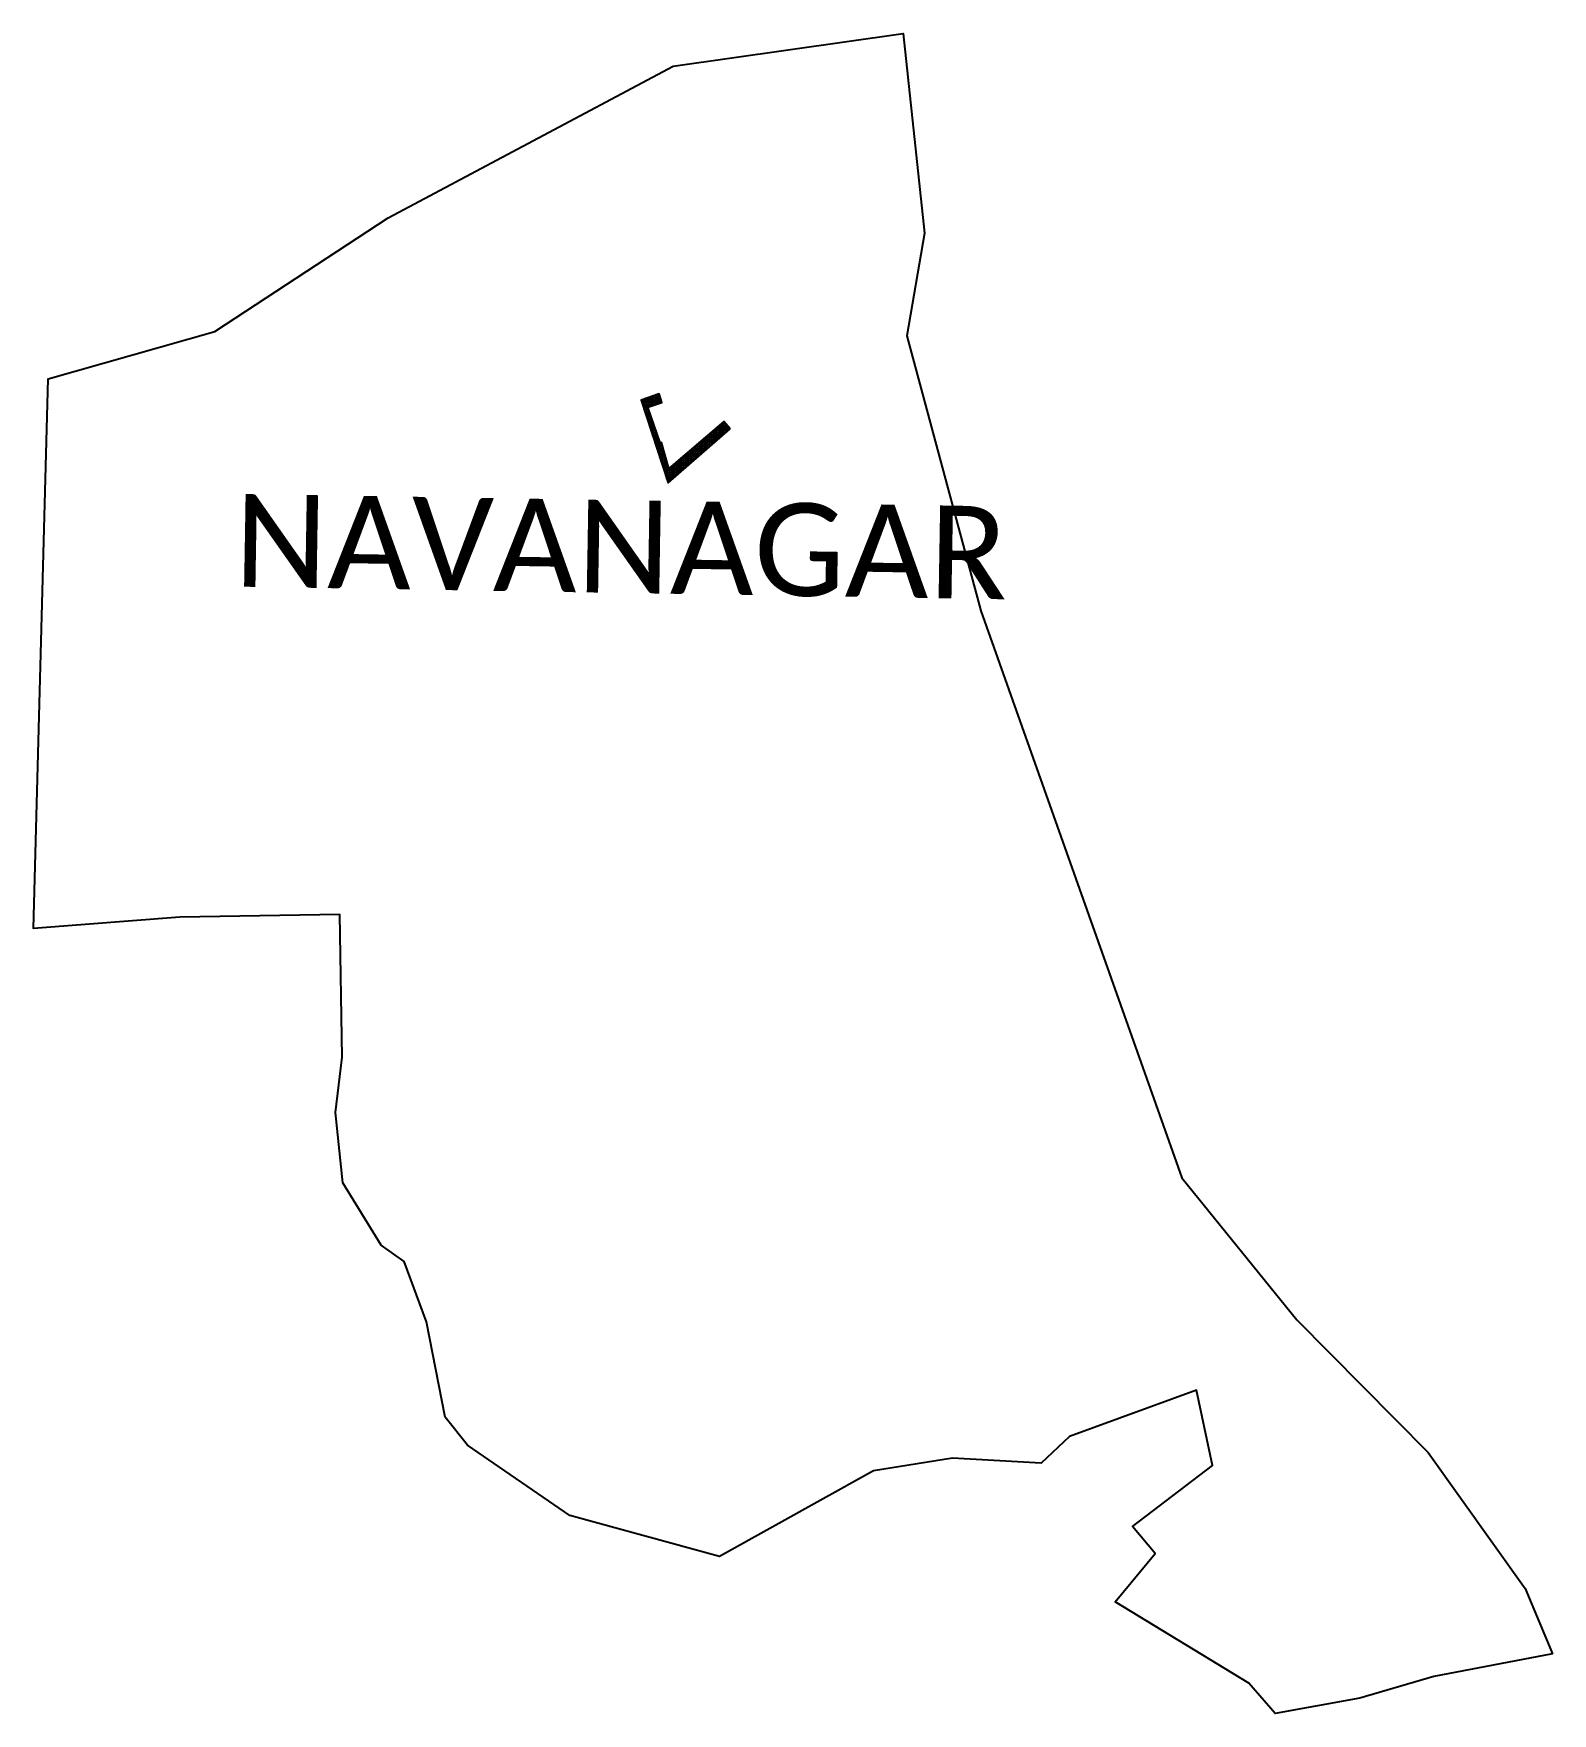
# Model space of a CAD drawing. Header units: metres. Extents: x 73 to 307553, y 17 to 1944979.
# Drawn here: x 305916 to 307553, y 1943168 to 1944979 of the extents above; entities outside this region: 1.
import ezdxf

# ---------------------------------------------------------------- set-up
doc = ezdxf.new("R2010")
doc.units = ezdxf.units.M
doc.header["$MEASUREMENT"] = 0
for name, color, linetype in [('JETTY', 51, 'Continuous'), ('JETTY HATCH', 210, 'Continuous'), ('village', 3, 'Continuous'), ('VILLAGE NAME', 250, 'Continuous')]:
    doc.layers.add(name, color=color, linetype=linetype)
doc.styles.get("Standard").update_dxf_attribs({"font": 'arial.ttf'})
picture_1 = doc.add_image_def('image1.ecw', size_in_pixel=(115815, 376923))

msp = doc.modelspace()

# ---------------------------------------------------------------- linework, layer by layer
at = {"layer": 'JETTY', "flags": 128}
msp.add_lwpolyline([(306667, 1944553), (306660.2, 1944560.6), (306600.9, 1944510.2), (306593, 1944538.3), (306591.4, 1944537.7), (306578.4, 1944576.1), (306593.5, 1944581.1), (306590.4, 1944590.6), (306571.1, 1944583.8), (306600.2, 1944494.8)], close=True, dxfattribs=at)
at = {"layer": 'JETTY HATCH', "linetype": 'Continuous'}
for p, q in [((306571.6, 1944582.3), (306572, 1944582.3)), ((306572.5, 1944584.2), (306572.5, 1944584.3)), ((306572.5, 1944584.2), (306573.9, 1944584.2)), ((306572.5, 1944582.3), (306572.5, 1944583.7)), ((306572.5, 1944582.3), (306573.9, 1944582.3)), ((306572.5, 1944580.4), (306572.5, 1944581.8)), ((306572.5, 1944580.4), (306573.9, 1944580.4)), ((306572.5, 1944579.7), (306572.5, 1944579.9)), ((306574.4, 1944584.2), (306574.4, 1944585)), ((306574.4, 1944584.2), (306575.7, 1944584.2)), ((306574.4, 1944582.3), (306574.4, 1944583.7)), ((306574.4, 1944582.3), (306575.7, 1944582.3)), ((306574.4, 1944580.4), (306574.4, 1944581.8)), ((306574.4, 1944580.4), (306575.7, 1944580.4)), ((306574.4, 1944578.5), (306574.4, 1944579.9)), ((306576.3, 1944584.2), (306576.3, 1944585.6)), ((306576.3, 1944584.2), (306577.6, 1944584.2)), ((306576.3, 1944582.3), (306576.3, 1944583.7)), ((306576.3, 1944582.3), (306577.6, 1944582.3)), ((306576.3, 1944580.4), (306576.3, 1944581.8)), ((306576.3, 1944580.4), (306577.6, 1944580.4)), ((306576.3, 1944578.5), (306576.3, 1944579.9)), ((306577.4, 1944586.1), (306577.6, 1944586.1)), ((306578.1, 1944586.1), (306578.1, 1944586.3)), ((306578.1, 1944586.1), (306579.5, 1944586.1)), ((306578.1, 1944584.2), (306578.1, 1944585.6)), ((306578.1, 1944584.2), (306579.5, 1944584.2)), ((306578.1, 1944582.3), (306578.1, 1944583.7)), ((306578.1, 1944582.3), (306579.5, 1944582.3)), ((306578.1, 1944580.4), (306578.1, 1944581.8)), ((306578.1, 1944580.4), (306579.5, 1944580.4)), ((306578.1, 1944578.5), (306578.1, 1944579.9)), ((306580, 1944586.1), (306580, 1944587)), ((306580, 1944586.1), (306581.4, 1944586.1)), ((306580, 1944584.2), (306580, 1944585.6)), ((306580, 1944584.2), (306581.4, 1944584.2)), ((306580, 1944582.3), (306580, 1944583.7)), ((306580, 1944582.3), (306581.4, 1944582.3)), ((306580, 1944580.4), (306580, 1944581.8)), ((306580, 1944580.4), (306581.4, 1944580.4)), ((306580, 1944578.5), (306580, 1944579.9)), ((306581.9, 1944586.1), (306581.9, 1944587.4)), ((306581.9, 1944586.1), (306583.3, 1944586.1)), ((306581.9, 1944584.2), (306581.9, 1944585.6)), ((306581.9, 1944584.2), (306583.3, 1944584.2)), ((306581.9, 1944582.3), (306581.9, 1944583.7)), ((306581.9, 1944582.3), (306583.3, 1944582.3)), ((306581.9, 1944580.4), (306581.9, 1944581.8)), ((306581.9, 1944580.4), (306583.3, 1944580.4)), ((306581.9, 1944578.5), (306581.9, 1944579.9)), ((306582.8, 1944588), (306583.3, 1944588)), ((306583.8, 1944588), (306583.8, 1944588.3)), ((306583.8, 1944588), (306585.2, 1944588)), ((306583.8, 1944586.1), (306583.8, 1944587.4)), ((306583.8, 1944586.1), (306585.2, 1944586.1)), ((306583.8, 1944584.2), (306583.8, 1944585.6)), ((306583.8, 1944584.2), (306585.2, 1944584.2)), ((306583.8, 1944582.3), (306583.8, 1944583.7)), ((306583.8, 1944582.3), (306585.2, 1944582.3)), ((306583.8, 1944580.4), (306583.8, 1944581.8)), ((306583.8, 1944580.4), (306585.2, 1944580.4)), ((306583.8, 1944578.5), (306583.8, 1944579.9)), ((306585.7, 1944588), (306585.7, 1944589)), ((306585.7, 1944588), (306587.1, 1944588)), ((306585.7, 1944586.1), (306585.7, 1944587.4)), ((306585.7, 1944586.1), (306587.1, 1944586.1)), ((306585.7, 1944584.2), (306585.7, 1944585.6)), ((306585.7, 1944584.2), (306587.1, 1944584.2)), ((306585.7, 1944582.3), (306585.7, 1944583.7)), ((306585.7, 1944582.3), (306587.1, 1944582.3)), ((306585.7, 1944580.4), (306585.7, 1944581.8)), ((306585.7, 1944580.4), (306587.1, 1944580.4)), ((306585.7, 1944578.5), (306585.7, 1944579.9)), ((306587.6, 1944588), (306587.6, 1944589.3)), ((306587.6, 1944588), (306588.9, 1944588)), ((306587.6, 1944586.1), (306587.6, 1944587.4)), ((306587.6, 1944586.1), (306588.9, 1944586.1)), ((306587.6, 1944584.2), (306587.6, 1944585.6)), ((306587.6, 1944584.2), (306588.9, 1944584.2)), ((306587.6, 1944582.3), (306587.6, 1944583.7)), ((306587.6, 1944582.3), (306588.9, 1944582.3)), ((306587.6, 1944580.4), (306587.6, 1944581.8)), ((306587.6, 1944580.4), (306588.9, 1944580.4)), ((306587.6, 1944579.1), (306587.6, 1944579.9)), ((306588.1, 1944589.8), (306588.9, 1944589.8)), ((306589.5, 1944589.8), (306589.5, 1944590.3)), ((306589.5, 1944589.8), (306590.6, 1944589.8)), ((306589.5, 1944588), (306589.5, 1944589.3)), ((306589.5, 1944588), (306590.8, 1944588)), ((306589.5, 1944586.1), (306589.5, 1944587.4)), ((306589.5, 1944586.1), (306590.8, 1944586.1)), ((306589.5, 1944584.2), (306589.5, 1944585.6)), ((306589.5, 1944584.2), (306590.8, 1944584.2)), ((306589.5, 1944582.3), (306589.5, 1944583.7)), ((306589.5, 1944582.3), (306590.8, 1944582.3)), ((306589.5, 1944580.4), (306589.5, 1944581.8)), ((306589.5, 1944580.4), (306590.8, 1944580.4)), ((306589.5, 1944579.7), (306589.5, 1944579.9)), ((306591.3, 1944586.1), (306591.3, 1944587.4)), ((306591.3, 1944586.1), (306591.9, 1944586.1)), ((306591.3, 1944584.2), (306591.3, 1944585.6)), ((306591.3, 1944584.2), (306592.5, 1944584.2)), ((306591.3, 1944582.3), (306591.3, 1944583.7)), ((306591.3, 1944582.3), (306592.7, 1944582.3)), ((306591.3, 1944580.4), (306591.3, 1944581.8)), ((306591.3, 1944580.4), (306591.6, 1944580.4)), ((306593.2, 1944581), (306593.2, 1944581.8)), ((306572.9, 1944578.5), (306573.9, 1944578.5)), ((306573.5, 1944576.6), (306573.9, 1944576.6)), ((306574.4, 1944578.5), (306575.7, 1944578.5)), ((306574.4, 1944576.6), (306574.4, 1944578)), ((306574.4, 1944576.6), (306575.7, 1944576.6)), ((306574.4, 1944574.8), (306574.4, 1944576.1)), ((306574.4, 1944574.8), (306575.7, 1944574.8)), ((306574.4, 1944573.9), (306574.4, 1944574.2)), ((306574.7, 1944572.9), (306575.7, 1944572.9)), ((306575.3, 1944571), (306575.7, 1944571)), ((306576.3, 1944578.5), (306577.6, 1944578.5)), ((306576.3, 1944576.6), (306576.3, 1944578)), ((306576.3, 1944576.6), (306577.6, 1944576.6)), ((306576.3, 1944574.8), (306576.3, 1944576.1)), ((306576.3, 1944574.8), (306577.6, 1944574.8)), ((306576.3, 1944572.9), (306576.3, 1944574.2)), ((306576.3, 1944572.9), (306577.6, 1944572.9)), ((306576.3, 1944571), (306576.3, 1944572.4)), ((306576.3, 1944571), (306577.6, 1944571)), ((306576.3, 1944569.1), (306576.3, 1944570.5)), ((306576.3, 1944569.1), (306577.6, 1944569.1)), ((306576.3, 1944568.1), (306576.3, 1944568.6)), ((306576.6, 1944567.2), (306577.6, 1944567.2)), ((306577.2, 1944565.3), (306577.6, 1944565.3)), ((306578.1, 1944578.5), (306579.5, 1944578.5)), ((306578.1, 1944576.6), (306578.1, 1944578)), ((306578.1, 1944576.6), (306579.5, 1944576.6)), ((306578.1, 1944574.8), (306578.1, 1944576.1)), ((306578.1, 1944574.8), (306578.9, 1944574.8)), ((306578.1, 1944572.9), (306578.1, 1944574.2)), ((306578.1, 1944572.9), (306579.5, 1944572.9)), ((306578.1, 1944571), (306578.1, 1944572.4)), ((306578.1, 1944571), (306579.5, 1944571)), ((306578.1, 1944569.1), (306578.1, 1944570.5)), ((306578.1, 1944569.1), (306579.5, 1944569.1)), ((306578.1, 1944567.2), (306578.1, 1944568.6)), ((306578.1, 1944567.2), (306579.5, 1944567.2)), ((306578.1, 1944565.3), (306578.1, 1944566.7)), ((306578.1, 1944565.3), (306579.5, 1944565.3)), ((306578.1, 1944563.4), (306578.1, 1944564.8)), ((306578.1, 1944563.4), (306579.5, 1944563.4)), ((306578.1, 1944562.3), (306578.1, 1944562.9)), ((306578.4, 1944561.6), (306579.5, 1944561.6)), ((306580, 1944578.5), (306581.4, 1944578.5)), ((306580, 1944576.6), (306580, 1944578)), ((306580, 1944576.6), (306580.1, 1944576.6)), ((306580, 1944571), (306580, 1944571.3)), ((306580, 1944571), (306580.1, 1944571)), ((306580, 1944569.1), (306580, 1944570.5)), ((306580, 1944569.1), (306580.8, 1944569.1)), ((306580, 1944567.2), (306580, 1944568.6)), ((306580, 1944567.2), (306581.4, 1944567.2)), ((306580, 1944565.3), (306580, 1944566.7)), ((306580, 1944565.3), (306581.4, 1944565.3)), ((306580, 1944563.4), (306580, 1944564.8)), ((306580, 1944563.4), (306581.4, 1944563.4)), ((306580, 1944561.6), (306580, 1944562.9)), ((306580, 1944561.6), (306581.4, 1944561.6)), ((306580, 1944559.7), (306580, 1944561)), ((306581.9, 1944578.5), (306583.3, 1944578.5)), ((306581.9, 1944577.2), (306581.9, 1944578)), ((306581.9, 1944565.3), (306581.9, 1944565.7)), ((306581.9, 1944565.3), (306582, 1944565.3)), ((306581.9, 1944563.4), (306581.9, 1944564.8)), ((306581.9, 1944563.4), (306582.7, 1944563.4)), ((306581.9, 1944561.6), (306581.9, 1944562.9)), ((306581.9, 1944561.6), (306583.3, 1944561.6)), ((306581.9, 1944559.7), (306581.9, 1944561)), ((306583.8, 1944578.5), (306585.2, 1944578.5)), ((306583.8, 1944577.9), (306583.8, 1944578)), ((306585.7, 1944578.5), (306585.8, 1944578.5)), ((306579, 1944559.7), (306579.5, 1944559.7)), ((306580, 1944559.7), (306581.4, 1944559.7)), ((306580, 1944557.8), (306580, 1944559.2)), ((306580, 1944557.8), (306581.4, 1944557.8)), ((306580, 1944556.5), (306580, 1944557.3)), ((306580.2, 1944555.9), (306581.4, 1944555.9)), ((306580.9, 1944554), (306581.4, 1944554)), ((306581.9, 1944559.7), (306583.3, 1944559.7)), ((306581.9, 1944557.8), (306581.9, 1944559.2)), ((306581.9, 1944557.8), (306583.3, 1944557.8)), ((306581.9, 1944555.9), (306581.9, 1944557.3)), ((306581.9, 1944555.9), (306583.3, 1944555.9)), ((306581.9, 1944554), (306581.9, 1944555.4)), ((306581.9, 1944554), (306583.3, 1944554)), ((306581.9, 1944552.1), (306581.9, 1944553.5)), ((306581.9, 1944552.1), (306583.3, 1944552.1)), ((306581.9, 1944550.8), (306581.9, 1944551.6)), ((306582.1, 1944550.2), (306583.3, 1944550.2)), ((306582.7, 1944548.4), (306583.3, 1944548.4)), ((306583.8, 1944559.7), (306583.8, 1944560.1)), ((306583.8, 1944559.7), (306584, 1944559.7)), ((306583.8, 1944557.8), (306583.8, 1944559.2)), ((306583.8, 1944557.8), (306584.6, 1944557.8)), ((306583.8, 1944555.9), (306583.8, 1944557.3)), ((306583.8, 1944555.9), (306585.2, 1944555.9)), ((306583.8, 1944554), (306583.8, 1944555.4)), ((306583.8, 1944554), (306585.2, 1944554)), ((306583.8, 1944552.1), (306583.8, 1944553.5)), ((306583.8, 1944552.1), (306585.2, 1944552.1)), ((306583.8, 1944550.2), (306583.8, 1944551.6)), ((306583.8, 1944550.2), (306585.2, 1944550.2)), ((306583.8, 1944548.4), (306583.8, 1944549.7)), ((306583.8, 1944548.4), (306585.2, 1944548.4)), ((306583.8, 1944546.5), (306583.8, 1944547.8)), ((306583.8, 1944546.5), (306585.2, 1944546.5)), ((306583.8, 1944545), (306583.8, 1944546)), ((306583.9, 1944544.6), (306585.2, 1944544.6)), ((306584.6, 1944542.7), (306585.2, 1944542.7)), ((306585.7, 1944554), (306585.7, 1944554.6)), ((306585.7, 1944554), (306585.9, 1944554)), ((306585.7, 1944552.1), (306585.7, 1944553.5)), ((306585.7, 1944552.1), (306586.5, 1944552.1)), ((306585.7, 1944550.2), (306585.7, 1944551.6)), ((306585.7, 1944550.2), (306587.1, 1944550.2)), ((306585.7, 1944548.4), (306585.7, 1944549.7)), ((306585.7, 1944548.4), (306587.1, 1944548.4)), ((306585.7, 1944546.5), (306585.7, 1944547.8)), ((306585.7, 1944546.5), (306587.1, 1944546.5)), ((306585.7, 1944544.6), (306585.7, 1944546)), ((306585.7, 1944544.6), (306587.1, 1944544.6)), ((306585.7, 1944542.7), (306585.7, 1944544.1)), ((306585.7, 1944542.7), (306587.1, 1944542.7)), ((306587.6, 1944548.4), (306587.6, 1944549)), ((306587.6, 1944548.4), (306587.8, 1944548.4)), ((306587.6, 1944546.5), (306587.6, 1944547.8)), ((306587.6, 1944546.5), (306588.4, 1944546.5)), ((306587.6, 1944544.6), (306587.6, 1944546)), ((306587.6, 1944544.6), (306588.9, 1944544.6)), ((306587.6, 1944542.7), (306587.6, 1944544.1)), ((306587.6, 1944542.7), (306588.9, 1944542.7)), ((306589.5, 1944542.7), (306589.5, 1944543.4)), ((306589.5, 1944542.7), (306589.7, 1944542.7)), ((306639.1, 1944542.7), (306639.9, 1944542.7)), ((306640.4, 1944542.7), (306640.4, 1944543.8)), ((306640.4, 1944542.7), (306641.8, 1944542.7)), ((306641.3, 1944544.6), (306641.8, 1944544.6)), ((306642.3, 1944544.6), (306642.3, 1944545.4)), ((306642.3, 1944544.6), (306643.6, 1944544.6)), ((306642.3, 1944542.7), (306642.3, 1944544.1)), ((306642.3, 1944542.7), (306643.6, 1944542.7)), ((306643.5, 1944546.5), (306643.6, 1944546.5)), ((306644.2, 1944546.5), (306644.2, 1944547)), ((306644.2, 1944546.5), (306645.5, 1944546.5)), ((306644.2, 1944544.6), (306644.2, 1944546)), ((306644.2, 1944544.6), (306645.5, 1944544.6)), ((306644.2, 1944542.7), (306644.2, 1944544.1)), ((306644.2, 1944542.7), (306645.5, 1944542.7)), ((306646, 1944548.4), (306646, 1944548.6)), ((306646, 1944548.4), (306647.4, 1944548.4)), ((306646, 1944546.5), (306646, 1944547.8)), ((306646, 1944546.5), (306647.4, 1944546.5)), ((306646, 1944544.6), (306646, 1944546)), ((306646, 1944544.6), (306647.4, 1944544.6)), ((306646, 1944542.7), (306646, 1944544.1)), ((306646, 1944542.7), (306647.4, 1944542.7)), ((306647.9, 1944548.4), (306647.9, 1944549.7)), ((306647.9, 1944548.4), (306649.3, 1944548.4)), ((306647.9, 1944546.5), (306647.9, 1944547.8)), ((306647.9, 1944546.5), (306649.3, 1944546.5)), ((306647.9, 1944544.6), (306647.9, 1944546)), ((306647.9, 1944544.6), (306649.3, 1944544.6)), ((306647.9, 1944542.7), (306647.9, 1944544.1)), ((306647.9, 1944542.7), (306649.3, 1944542.7)), ((306648, 1944550.2), (306649.3, 1944550.2)), ((306649.8, 1944550.2), (306649.8, 1944551.6)), ((306649.8, 1944550.2), (306651.2, 1944550.2)), ((306649.8, 1944548.4), (306649.8, 1944549.7)), ((306649.8, 1944548.4), (306651.2, 1944548.4)), ((306649.8, 1944546.5), (306649.8, 1944547.8)), ((306649.8, 1944546.5), (306651.2, 1944546.5)), ((306649.8, 1944544.6), (306649.8, 1944546)), ((306649.8, 1944544.6), (306651.2, 1944544.6)), ((306649.8, 1944542.7), (306649.8, 1944544.1)), ((306649.8, 1944542.7), (306651.2, 1944542.7)), ((306650.2, 1944552.1), (306651.2, 1944552.1)), ((306651.7, 1944552.1), (306651.7, 1944553.4)), ((306651.7, 1944552.1), (306653.1, 1944552.1)), ((306651.7, 1944550.2), (306651.7, 1944551.6)), ((306651.7, 1944550.2), (306653.1, 1944550.2)), ((306651.7, 1944548.4), (306651.7, 1944549.7)), ((306651.7, 1944548.4), (306653.1, 1944548.4)), ((306651.7, 1944546.5), (306651.7, 1944547.8)), ((306651.7, 1944546.5), (306653.1, 1944546.5)), ((306651.7, 1944544.6), (306651.7, 1944546)), ((306651.7, 1944544.6), (306653.1, 1944544.6)), ((306651.7, 1944542.7), (306651.7, 1944544.1)), ((306651.7, 1944542.7), (306653.1, 1944542.7)), ((306652.4, 1944554), (306653.1, 1944554)), ((306653.6, 1944554), (306653.6, 1944555)), ((306653.6, 1944554), (306655, 1944554)), ((306653.6, 1944552.1), (306653.6, 1944553.5)), ((306653.6, 1944552.1), (306655, 1944552.1)), ((306653.6, 1944550.2), (306653.6, 1944551.6)), ((306653.6, 1944550.2), (306655, 1944550.2)), ((306653.6, 1944548.4), (306653.6, 1944549.7)), ((306653.6, 1944548.4), (306655, 1944548.4)), ((306653.6, 1944546.5), (306653.6, 1944547.8)), ((306653.6, 1944546.5), (306655, 1944546.5)), ((306653.6, 1944544.6), (306653.6, 1944546)), ((306653.6, 1944544.6), (306655, 1944544.6)), ((306653.6, 1944542.7), (306653.6, 1944544.1)), ((306653.6, 1944542.7), (306655, 1944542.7)), ((306654.6, 1944555.9), (306655, 1944555.9)), ((306655.5, 1944555.9), (306655.5, 1944556.6)), ((306655.5, 1944555.9), (306656.8, 1944555.9)), ((306655.5, 1944554), (306655.5, 1944555.4)), ((306655.5, 1944554), (306656.8, 1944554)), ((306655.5, 1944552.1), (306655.5, 1944553.5)), ((306655.5, 1944552.1), (306656.8, 1944552.1)), ((306655.5, 1944550.2), (306655.5, 1944551.6)), ((306655.5, 1944550.2), (306656.8, 1944550.2)), ((306655.5, 1944548.4), (306655.5, 1944549.7)), ((306655.5, 1944548.4), (306656.8, 1944548.4)), ((306655.5, 1944546.5), (306655.5, 1944547.8)), ((306655.5, 1944546.5), (306656.8, 1944546.5)), ((306655.5, 1944544.6), (306655.5, 1944546)), ((306655.5, 1944544.6), (306656.8, 1944544.6)), ((306655.5, 1944543), (306655.5, 1944544.1)), ((306656.8, 1944557.8), (306656.8, 1944557.8)), ((306657.4, 1944557.8), (306657.4, 1944558.2)), ((306657.4, 1944557.8), (306658.7, 1944557.8)), ((306657.4, 1944555.9), (306657.4, 1944557.3)), ((306657.4, 1944555.9), (306658.7, 1944555.9)), ((306657.4, 1944554), (306657.4, 1944555.4)), ((306657.4, 1944554), (306658.7, 1944554)), ((306657.4, 1944552.1), (306657.4, 1944553.5)), ((306657.4, 1944552.1), (306658.7, 1944552.1)), ((306657.4, 1944550.2), (306657.4, 1944551.6)), ((306657.4, 1944550.2), (306658.7, 1944550.2)), ((306657.4, 1944548.4), (306657.4, 1944549.7)), ((306657.4, 1944548.4), (306658.7, 1944548.4)), ((306657.4, 1944546.5), (306657.4, 1944547.8)), ((306657.4, 1944546.5), (306658.7, 1944546.5)), ((306657.4, 1944544.6), (306657.4, 1944546)), ((306659.2, 1944559.7), (306659.2, 1944559.8)), ((306659.2, 1944559.7), (306660.6, 1944559.7)), ((306659.2, 1944557.8), (306659.2, 1944559.2)), ((306659.2, 1944557.8), (306660.6, 1944557.8)), ((306659.2, 1944555.9), (306659.2, 1944557.3)), ((306659.2, 1944555.9), (306660.6, 1944555.9)), ((306659.2, 1944554), (306659.2, 1944555.4)), ((306659.2, 1944554), (306660.6, 1944554)), ((306659.2, 1944552.1), (306659.2, 1944553.5)), ((306659.2, 1944552.1), (306660.6, 1944552.1)), ((306659.2, 1944550.2), (306659.2, 1944551.6)), ((306659.2, 1944550.2), (306660.6, 1944550.2)), ((306659.2, 1944548.4), (306659.2, 1944549.7)), ((306659.2, 1944548.4), (306660.6, 1944548.4)), ((306659.2, 1944546.5), (306659.2, 1944547.8)), ((306659.2, 1944546.5), (306659.5, 1944546.5)), ((306661.1, 1944557.8), (306661.1, 1944559.2)), ((306661.1, 1944557.8), (306662.5, 1944557.8)), ((306661.1, 1944555.9), (306661.1, 1944557.3)), ((306661.1, 1944555.9), (306662.5, 1944555.9)), ((306661.1, 1944554), (306661.1, 1944555.4)), ((306661.1, 1944554), (306662.5, 1944554)), ((306661.1, 1944552.1), (306661.1, 1944553.5)), ((306661.1, 1944552.1), (306662.5, 1944552.1)), ((306661.1, 1944550.2), (306661.1, 1944551.6)), ((306661.1, 1944550.2), (306662.5, 1944550.2)), ((306661.1, 1944548.4), (306661.1, 1944549.7)), ((306661.1, 1944548.4), (306661.7, 1944548.4)), ((306663, 1944555.9), (306663, 1944557.3)), ((306663, 1944555.9), (306664.4, 1944555.9)), ((306663, 1944554), (306663, 1944555.4)), ((306663, 1944554), (306664.4, 1944554)), ((306663, 1944552.1), (306663, 1944553.5)), ((306663, 1944552.1), (306664.4, 1944552.1)), ((306663, 1944550.2), (306663, 1944551.6)), ((306663, 1944550.2), (306663.8, 1944550.2)), ((306663, 1944549.5), (306663, 1944549.7)), ((306664.9, 1944554), (306664.9, 1944555.3)), ((306664.9, 1944554), (306666, 1944554)), ((306664.9, 1944552.1), (306664.9, 1944553.5)), ((306664.9, 1944552.1), (306666, 1944552.1)), ((306664.9, 1944551.2), (306664.9, 1944551.6)), ((306666.8, 1944552.8), (306666.8, 1944553.2)), ((306585.2, 1944540.8), (306585.2, 1944540.8)), ((306585.7, 1944540.8), (306585.7, 1944542.2)), ((306585.7, 1944540.8), (306587.1, 1944540.8)), ((306585.7, 1944539.2), (306585.7, 1944540.3)), ((306585.8, 1944538.9), (306587.1, 1944538.9)), ((306586.4, 1944537), (306587.1, 1944537)), ((306587, 1944535.2), (306587.1, 1944535.2)), ((306587.6, 1944540.8), (306587.6, 1944542.2)), ((306587.6, 1944540.8), (306588.9, 1944540.8)), ((306587.6, 1944538.9), (306587.6, 1944540.3)), ((306587.6, 1944538.9), (306588.9, 1944538.9)), ((306587.6, 1944537), (306587.6, 1944538.4)), ((306587.6, 1944537), (306588.9, 1944537)), ((306587.6, 1944535.2), (306587.6, 1944536.5)), ((306587.6, 1944535.2), (306588.9, 1944535.2)), ((306587.6, 1944533.4), (306587.6, 1944534.6)), ((306587.6, 1944533.3), (306588.9, 1944533.3)), ((306588.2, 1944531.4), (306588.9, 1944531.4)), ((306588.9, 1944529.5), (306588.9, 1944529.5)), ((306589.5, 1944540.8), (306589.5, 1944542.2)), ((306589.5, 1944540.8), (306590.3, 1944540.8)), ((306589.5, 1944538.9), (306589.5, 1944540.3)), ((306589.5, 1944538.9), (306590.8, 1944538.9)), ((306589.5, 1944537), (306589.5, 1944538.4)), ((306589.5, 1944537), (306590.8, 1944537)), ((306589.5, 1944535.2), (306589.5, 1944536.5)), ((306589.5, 1944535.2), (306590.8, 1944535.2)), ((306589.5, 1944533.3), (306589.5, 1944534.6)), ((306589.5, 1944533.3), (306590.8, 1944533.3)), ((306589.5, 1944531.4), (306589.5, 1944532.8)), ((306589.5, 1944531.4), (306590.8, 1944531.4)), ((306589.5, 1944529.5), (306589.5, 1944530.9)), ((306589.5, 1944529.5), (306590.8, 1944529.5)), ((306589.5, 1944527.6), (306589.5, 1944529)), ((306589.5, 1944527.6), (306590.8, 1944527.6)), ((306590.1, 1944525.7), (306590.8, 1944525.7)), ((306591.3, 1944537), (306591.3, 1944537.8)), ((306591.3, 1944537), (306592.7, 1944537)), ((306591.3, 1944535.2), (306591.3, 1944536.5)), ((306591.3, 1944535.2), (306592.7, 1944535.2)), ((306591.3, 1944533.3), (306591.3, 1944534.6)), ((306591.3, 1944533.3), (306592.7, 1944533.3)), ((306591.3, 1944531.4), (306591.3, 1944532.8)), ((306591.3, 1944531.4), (306592.7, 1944531.4)), ((306591.3, 1944529.5), (306591.3, 1944530.9)), ((306591.3, 1944529.5), (306592.7, 1944529.5)), ((306591.3, 1944527.6), (306591.3, 1944529)), ((306591.3, 1944527.6), (306592.7, 1944527.6)), ((306591.3, 1944525.7), (306591.3, 1944527.1)), ((306591.3, 1944525.7), (306592.7, 1944525.7)), ((306591.3, 1944523.8), (306591.3, 1944525.2)), ((306593.2, 1944537), (306593.2, 1944537.5)), ((306593.2, 1944537), (306593.4, 1944537)), ((306593.2, 1944535.2), (306593.2, 1944536.5)), ((306593.2, 1944535.2), (306593.9, 1944535.2)), ((306593.2, 1944533.3), (306593.2, 1944534.6)), ((306593.2, 1944533.3), (306594.4, 1944533.3)), ((306593.2, 1944531.4), (306593.2, 1944532.8)), ((306593.2, 1944531.4), (306594.6, 1944531.4)), ((306593.2, 1944529.5), (306593.2, 1944530.9)), ((306593.2, 1944529.5), (306594.6, 1944529.5)), ((306593.2, 1944527.6), (306593.2, 1944529)), ((306593.2, 1944527.6), (306594.6, 1944527.6)), ((306593.2, 1944525.7), (306593.2, 1944527.1)), ((306593.2, 1944525.7), (306594.6, 1944525.7)), ((306593.2, 1944523.8), (306593.2, 1944525.2)), ((306595.1, 1944529.5), (306595.1, 1944530.7)), ((306595.1, 1944529.5), (306595.5, 1944529.5)), ((306595.1, 1944527.6), (306595.1, 1944529)), ((306595.1, 1944527.6), (306596, 1944527.6)), ((306595.1, 1944525.7), (306595.1, 1944527.1)), ((306595.1, 1944525.7), (306596.5, 1944525.7)), ((306595.1, 1944523.8), (306595.1, 1944525.2)), ((306617.8, 1944523.8), (306617.8, 1944524.6)), ((306619.1, 1944525.7), (306619.1, 1944525.7)), ((306619.6, 1944525.7), (306619.6, 1944526.2)), ((306619.6, 1944525.7), (306621, 1944525.7)), ((306619.6, 1944523.8), (306619.6, 1944525.2)), ((306621.5, 1944527.6), (306621.5, 1944527.8)), ((306621.5, 1944527.6), (306622.9, 1944527.6)), ((306621.5, 1944525.7), (306621.5, 1944527.1)), ((306621.5, 1944525.7), (306622.9, 1944525.7)), ((306621.5, 1944523.8), (306621.5, 1944525.2)), ((306623.4, 1944527.6), (306623.4, 1944529)), ((306623.4, 1944527.6), (306624.8, 1944527.6)), ((306623.4, 1944525.7), (306623.4, 1944527.1)), ((306623.4, 1944525.7), (306624.8, 1944525.7)), ((306623.4, 1944523.8), (306623.4, 1944525.2)), ((306623.5, 1944529.5), (306624.8, 1944529.5)), ((306625.3, 1944529.5), (306625.3, 1944530.9)), ((306625.3, 1944529.5), (306626.7, 1944529.5)), ((306625.3, 1944527.6), (306625.3, 1944529)), ((306625.3, 1944527.6), (306626.7, 1944527.6)), ((306625.3, 1944525.7), (306625.3, 1944527.1)), ((306625.3, 1944525.7), (306626.7, 1944525.7)), ((306625.3, 1944523.8), (306625.3, 1944525.2)), ((306625.8, 1944531.4), (306626.7, 1944531.4)), ((306627.2, 1944531.4), (306627.2, 1944532.6)), ((306627.2, 1944531.4), (306628.6, 1944531.4)), ((306627.2, 1944529.5), (306627.2, 1944530.9)), ((306627.2, 1944529.5), (306628.6, 1944529.5)), ((306627.2, 1944527.6), (306627.2, 1944529)), ((306627.2, 1944527.6), (306628.6, 1944527.6)), ((306627.2, 1944525.7), (306627.2, 1944527.1)), ((306627.2, 1944525.7), (306628.6, 1944525.7)), ((306627.2, 1944523.8), (306627.2, 1944525.2)), ((306628, 1944533.3), (306628.6, 1944533.3)), ((306629.1, 1944533.3), (306629.1, 1944534.2)), ((306629.1, 1944533.3), (306630.4, 1944533.3)), ((306629.1, 1944531.4), (306629.1, 1944532.8)), ((306629.1, 1944531.4), (306630.4, 1944531.4)), ((306629.1, 1944529.5), (306629.1, 1944530.9)), ((306629.1, 1944529.5), (306630.4, 1944529.5)), ((306629.1, 1944527.6), (306629.1, 1944529)), ((306629.1, 1944527.6), (306630.4, 1944527.6)), ((306629.1, 1944525.7), (306629.1, 1944527.1)), ((306629.1, 1944525.7), (306630.4, 1944525.7)), ((306629.1, 1944523.8), (306629.1, 1944525.2)), ((306630.2, 1944535.2), (306630.4, 1944535.2)), ((306631, 1944535.2), (306631, 1944535.8)), ((306631, 1944535.2), (306632.3, 1944535.2)), ((306631, 1944533.3), (306631, 1944534.6)), ((306631, 1944533.3), (306632.3, 1944533.3)), ((306631, 1944531.4), (306631, 1944532.8)), ((306631, 1944531.4), (306632.3, 1944531.4)), ((306631, 1944529.5), (306631, 1944530.9)), ((306631, 1944529.5), (306632.3, 1944529.5)), ((306631, 1944527.6), (306631, 1944529)), ((306631, 1944527.6), (306632.3, 1944527.6)), ((306631, 1944525.7), (306631, 1944527.1)), ((306631, 1944525.7), (306632.3, 1944525.7)), ((306631, 1944523.8), (306631, 1944525.2)), ((306632.8, 1944537), (306632.8, 1944537.4)), ((306632.8, 1944537), (306634.2, 1944537)), ((306632.8, 1944535.2), (306632.8, 1944536.5)), ((306632.8, 1944535.2), (306634.2, 1944535.2)), ((306632.8, 1944533.3), (306632.8, 1944534.6)), ((306632.8, 1944533.3), (306634.2, 1944533.3)), ((306632.8, 1944531.4), (306632.8, 1944532.8)), ((306632.8, 1944531.4), (306634.2, 1944531.4)), ((306632.8, 1944529.5), (306632.8, 1944530.9)), ((306632.8, 1944529.5), (306634.2, 1944529.5)), ((306632.8, 1944527.6), (306632.8, 1944529)), ((306632.8, 1944527.6), (306634.2, 1944527.6)), ((306632.8, 1944525.7), (306632.8, 1944527.1)), ((306632.8, 1944525.7), (306634.2, 1944525.7)), ((306632.8, 1944523.8), (306632.8, 1944525.2)), ((306634.7, 1944538.9), (306634.7, 1944539)), ((306634.7, 1944538.9), (306636.1, 1944538.9)), ((306634.7, 1944537), (306634.7, 1944538.4)), ((306634.7, 1944537), (306636.1, 1944537)), ((306634.7, 1944535.2), (306634.7, 1944536.5)), ((306634.7, 1944535.2), (306636.1, 1944535.2)), ((306634.7, 1944533.3), (306634.7, 1944534.6)), ((306634.7, 1944533.3), (306636.1, 1944533.3)), ((306634.7, 1944531.4), (306634.7, 1944532.8)), ((306634.7, 1944531.4), (306636.1, 1944531.4)), ((306634.7, 1944529.5), (306634.7, 1944530.9)), ((306634.7, 1944529.5), (306636.1, 1944529.5)), ((306634.7, 1944527.6), (306634.7, 1944529)), ((306634.7, 1944527.6), (306636.1, 1944527.6)), ((306634.7, 1944525.7), (306634.7, 1944527.1)), ((306634.7, 1944525.7), (306635.7, 1944525.7)), ((306634.7, 1944524.9), (306634.7, 1944525.2)), ((306636.6, 1944538.9), (306636.6, 1944540.3)), ((306636.6, 1944538.9), (306638, 1944538.9)), ((306636.6, 1944537), (306636.6, 1944538.4)), ((306636.6, 1944537), (306638, 1944537)), ((306636.6, 1944535.2), (306636.6, 1944536.5)), ((306636.6, 1944535.2), (306638, 1944535.2)), ((306636.6, 1944533.3), (306636.6, 1944534.6)), ((306636.6, 1944533.3), (306638, 1944533.3)), ((306636.6, 1944531.4), (306636.6, 1944532.8)), ((306636.6, 1944531.4), (306638, 1944531.4)), ((306636.6, 1944529.5), (306636.6, 1944530.9)), ((306636.6, 1944529.5), (306638, 1944529.5)), ((306636.6, 1944527.6), (306636.6, 1944529)), ((306636.6, 1944527.6), (306637.8, 1944527.6)), ((306636.6, 1944526.6), (306636.6, 1944527.1)), ((306636.9, 1944540.8), (306638, 1944540.8)), ((306638.5, 1944540.8), (306638.5, 1944542.2)), ((306638.5, 1944540.8), (306639.9, 1944540.8)), ((306638.5, 1944538.9), (306638.5, 1944540.3)), ((306638.5, 1944538.9), (306639.9, 1944538.9)), ((306638.5, 1944537), (306638.5, 1944538.4)), ((306638.5, 1944537), (306639.9, 1944537)), ((306638.5, 1944535.2), (306638.5, 1944536.5)), ((306638.5, 1944535.2), (306639.9, 1944535.2)), ((306638.5, 1944533.3), (306638.5, 1944534.6)), ((306638.5, 1944533.3), (306639.9, 1944533.3)), ((306638.5, 1944531.4), (306638.5, 1944532.8)), ((306638.5, 1944531.4), (306639.9, 1944531.4)), ((306638.5, 1944529.5), (306638.5, 1944530.9)), ((306638.5, 1944529.5), (306639.9, 1944529.5)), ((306638.5, 1944528.2), (306638.5, 1944529)), ((306640.4, 1944540.8), (306640.4, 1944542.2)), ((306640.4, 1944540.8), (306641.8, 1944540.8)), ((306640.4, 1944538.9), (306640.4, 1944540.3)), ((306640.4, 1944538.9), (306641.8, 1944538.9)), ((306640.4, 1944537), (306640.4, 1944538.4)), ((306640.4, 1944537), (306641.8, 1944537)), ((306640.4, 1944535.2), (306640.4, 1944536.5)), ((306640.4, 1944535.2), (306641.8, 1944535.2)), ((306640.4, 1944533.3), (306640.4, 1944534.6)), ((306640.4, 1944533.3), (306641.8, 1944533.3)), ((306640.4, 1944531.4), (306640.4, 1944532.8)), ((306640.4, 1944531.4), (306641.8, 1944531.4)), ((306640.4, 1944529.8), (306640.4, 1944530.9)), ((306642.3, 1944540.8), (306642.3, 1944542.2)), ((306642.3, 1944540.8), (306643.6, 1944540.8)), ((306642.3, 1944538.9), (306642.3, 1944540.3)), ((306642.3, 1944538.9), (306643.6, 1944538.9)), ((306642.3, 1944537), (306642.3, 1944538.4)), ((306642.3, 1944537), (306643.6, 1944537)), ((306642.3, 1944535.2), (306642.3, 1944536.5)), ((306642.3, 1944535.2), (306643.6, 1944535.2)), ((306642.3, 1944533.3), (306642.3, 1944534.6)), ((306642.3, 1944533.3), (306643.6, 1944533.3)), ((306642.3, 1944531.5), (306642.3, 1944532.8)), ((306644.2, 1944540.8), (306644.2, 1944542.2)), ((306644.2, 1944540.8), (306645.5, 1944540.8)), ((306644.2, 1944538.9), (306644.2, 1944540.3)), ((306644.2, 1944538.9), (306645.5, 1944538.9)), ((306644.2, 1944537), (306644.2, 1944538.4)), ((306644.2, 1944537), (306645.5, 1944537)), ((306644.2, 1944535.2), (306644.2, 1944536.5)), ((306644.2, 1944535.2), (306645.5, 1944535.2)), ((306644.2, 1944533.3), (306644.2, 1944534.6)), ((306644.2, 1944533.3), (306644.3, 1944533.3)), ((306646, 1944540.8), (306646, 1944542.2)), ((306646, 1944540.8), (306647.4, 1944540.8)), ((306646, 1944538.9), (306646, 1944540.3)), ((306646, 1944538.9), (306647.4, 1944538.9)), ((306646, 1944537), (306646, 1944538.4)), ((306646, 1944537), (306647.4, 1944537)), ((306646, 1944535.2), (306646, 1944536.5)), ((306646, 1944535.2), (306646.5, 1944535.2)), ((306647.9, 1944540.8), (306647.9, 1944542.2)), ((306647.9, 1944540.8), (306649.3, 1944540.8)), ((306647.9, 1944538.9), (306647.9, 1944540.3)), ((306647.9, 1944538.9), (306649.3, 1944538.9)), ((306647.9, 1944537), (306647.9, 1944538.4)), ((306647.9, 1944537), (306648.7, 1944537)), ((306647.9, 1944536.4), (306647.9, 1944536.5)), ((306649.8, 1944540.8), (306649.8, 1944542.2)), ((306649.8, 1944540.8), (306651.2, 1944540.8)), ((306649.8, 1944538.9), (306649.8, 1944540.3)), ((306649.8, 1944538.9), (306650.8, 1944538.9)), ((306649.8, 1944538), (306649.8, 1944538.4)), ((306651.7, 1944540.8), (306651.7, 1944542.2)), ((306651.7, 1944540.8), (306653, 1944540.8)), ((306651.7, 1944539.7), (306651.7, 1944540.3)), ((306653.6, 1944541.3), (306653.6, 1944542.2)), ((306590.7, 1944523.8), (306590.8, 1944523.8)), ((306591.3, 1944523.8), (306592.7, 1944523.8)), ((306591.3, 1944521.9), (306591.3, 1944523.3)), ((306591.3, 1944521.9), (306592.7, 1944521.9)), ((306591.9, 1944520.1), (306592.7, 1944520.1)), ((306592.6, 1944518.2), (306592.7, 1944518.2)), ((306593.2, 1944523.8), (306594.6, 1944523.8)), ((306593.2, 1944521.9), (306593.2, 1944523.3)), ((306593.2, 1944521.9), (306594.6, 1944521.9)), ((306593.2, 1944520.1), (306593.2, 1944521.4)), ((306593.2, 1944520.1), (306594.6, 1944520.1)), ((306593.2, 1944518.2), (306593.2, 1944519.5)), ((306593.2, 1944518.2), (306594.6, 1944518.2)), ((306593.2, 1944516.3), (306593.2, 1944517.7)), ((306593.2, 1944516.3), (306594.6, 1944516.3)), ((306593.8, 1944514.4), (306594.6, 1944514.4)), ((306594.4, 1944512.5), (306594.6, 1944512.5)), ((306595.1, 1944523.8), (306596.5, 1944523.8)), ((306595.1, 1944521.9), (306595.1, 1944523.3)), ((306595.1, 1944521.9), (306596.5, 1944521.9)), ((306595.1, 1944520.1), (306595.1, 1944521.4)), ((306595.1, 1944520.1), (306596.5, 1944520.1)), ((306595.1, 1944518.2), (306595.1, 1944519.5)), ((306595.1, 1944518.2), (306596.5, 1944518.2)), ((306595.1, 1944516.3), (306595.1, 1944517.7)), ((306595.1, 1944516.3), (306596.5, 1944516.3)), ((306595.1, 1944514.4), (306595.1, 1944515.8)), ((306595.1, 1944514.4), (306596.5, 1944514.4)), ((306595.1, 1944512.5), (306595.1, 1944513.9)), ((306595.1, 1944512.5), (306596.5, 1944512.5)), ((306595.1, 1944510.6), (306595.1, 1944512)), ((306595.1, 1944510.6), (306596.5, 1944510.6)), ((306595.6, 1944508.7), (306596.5, 1944508.7)), ((306596.2, 1944506.9), (306596.5, 1944506.9)), ((306597, 1944523.8), (306597, 1944524)), ((306597, 1944523.8), (306597, 1944523.8)), ((306597, 1944521.9), (306597, 1944523.3)), ((306597, 1944521.9), (306597.6, 1944521.9)), ((306597, 1944520.1), (306597, 1944521.4)), ((306597, 1944520.1), (306598.1, 1944520.1)), ((306597, 1944518.2), (306597, 1944519.5)), ((306597, 1944518.2), (306598.4, 1944518.2)), ((306597, 1944516.3), (306597, 1944517.7)), ((306597, 1944516.3), (306598.4, 1944516.3)), ((306597, 1944514.4), (306597, 1944515.8)), ((306597, 1944514.4), (306598.4, 1944514.4)), ((306597, 1944512.5), (306597, 1944513.9)), ((306597, 1944512.5), (306598.4, 1944512.5)), ((306597, 1944510.6), (306597, 1944512)), ((306597, 1944510.6), (306598.4, 1944510.6)), ((306597, 1944508.7), (306597, 1944510.1)), ((306597, 1944508.7), (306598.4, 1944508.7)), ((306597, 1944506.9), (306597, 1944508.2)), ((306597, 1944506.9), (306598.4, 1944506.9)), ((306597, 1944505), (306597, 1944506.3)), ((306598.9, 1944516.3), (306598.9, 1944517.2)), ((306598.9, 1944516.3), (306599.2, 1944516.3)), ((306598.9, 1944514.4), (306598.9, 1944515.8)), ((306598.9, 1944514.4), (306599.7, 1944514.4)), ((306598.9, 1944512.5), (306598.9, 1944513.9)), ((306598.9, 1944512.5), (306600.2, 1944512.5)), ((306598.9, 1944510.6), (306598.9, 1944512)), ((306598.9, 1944510.6), (306600.3, 1944510.6)), ((306598.9, 1944508.7), (306598.9, 1944510.1)), ((306598.9, 1944508.7), (306600.3, 1944508.7)), ((306598.9, 1944506.9), (306598.9, 1944508.2)), ((306598.9, 1944506.9), (306600.3, 1944506.9)), ((306598.9, 1944505), (306598.9, 1944506.3)), ((306600.8, 1944508.7), (306600.8, 1944510.1)), ((306600.8, 1944508.7), (306602.1, 1944508.7)), ((306600.8, 1944506.9), (306600.8, 1944508.2)), ((306600.8, 1944506.9), (306602.1, 1944506.9)), ((306600.8, 1944505), (306600.8, 1944506.3)), ((306601.3, 1944510.6), (306602.1, 1944510.6)), ((306602.7, 1944510.6), (306602.7, 1944511.8)), ((306602.7, 1944510.6), (306604, 1944510.6)), ((306602.7, 1944508.7), (306602.7, 1944510.1)), ((306602.7, 1944508.7), (306604, 1944508.7)), ((306602.7, 1944506.9), (306602.7, 1944508.2)), ((306602.7, 1944506.9), (306604, 1944506.9)), ((306602.7, 1944505), (306602.7, 1944506.3)), ((306603.6, 1944512.5), (306604, 1944512.5)), ((306604.5, 1944512.5), (306604.5, 1944513.4)), ((306604.5, 1944512.5), (306605.9, 1944512.5)), ((306604.5, 1944510.6), (306604.5, 1944512)), ((306604.5, 1944510.6), (306605.9, 1944510.6)), ((306604.5, 1944508.7), (306604.5, 1944510.1)), ((306604.5, 1944508.7), (306605.9, 1944508.7)), ((306604.5, 1944506.9), (306604.5, 1944508.2)), ((306604.5, 1944506.9), (306605.9, 1944506.9)), ((306604.5, 1944505), (306604.5, 1944506.3)), ((306605.8, 1944514.4), (306605.9, 1944514.4)), ((306606.4, 1944514.4), (306606.4, 1944515)), ((306606.4, 1944514.4), (306607.8, 1944514.4)), ((306606.4, 1944512.5), (306606.4, 1944513.9)), ((306606.4, 1944512.5), (306607.8, 1944512.5)), ((306606.4, 1944510.6), (306606.4, 1944512)), ((306606.4, 1944510.6), (306607.8, 1944510.6)), ((306606.4, 1944508.7), (306606.4, 1944510.1)), ((306606.4, 1944508.7), (306607.8, 1944508.7)), ((306606.4, 1944506.9), (306606.4, 1944508.2)), ((306606.4, 1944506.9), (306607.8, 1944506.9)), ((306606.4, 1944505), (306606.4, 1944506.3)), ((306608.3, 1944516.3), (306608.3, 1944516.6)), ((306608.3, 1944516.3), (306609.7, 1944516.3)), ((306608.3, 1944514.4), (306608.3, 1944515.8)), ((306608.3, 1944514.4), (306609.7, 1944514.4)), ((306608.3, 1944512.5), (306608.3, 1944513.9)), ((306608.3, 1944512.5), (306609.7, 1944512.5)), ((306608.3, 1944510.6), (306608.3, 1944512)), ((306608.3, 1944510.6), (306609.7, 1944510.6)), ((306608.3, 1944508.7), (306608.3, 1944510.1)), ((306608.3, 1944508.7), (306609.7, 1944508.7)), ((306608.3, 1944506.9), (306608.3, 1944508.2)), ((306608.3, 1944506.9), (306609.7, 1944506.9)), ((306608.3, 1944505), (306608.3, 1944506.3)), ((306610.2, 1944518.2), (306611.6, 1944518.2)), ((306610.2, 1944516.3), (306610.2, 1944517.7)), ((306610.2, 1944516.3), (306611.6, 1944516.3)), ((306610.2, 1944514.4), (306610.2, 1944515.8)), ((306610.2, 1944514.4), (306611.6, 1944514.4)), ((306610.2, 1944512.5), (306610.2, 1944513.9)), ((306610.2, 1944512.5), (306611.6, 1944512.5)), ((306610.2, 1944510.6), (306610.2, 1944512)), ((306610.2, 1944510.6), (306611.6, 1944510.6)), ((306610.2, 1944508.7), (306610.2, 1944510.1)), ((306610.2, 1944508.7), (306611.6, 1944508.7)), ((306610.2, 1944506.9), (306610.2, 1944508.2)), ((306610.2, 1944506.9), (306611.6, 1944506.9)), ((306610.2, 1944505), (306610.2, 1944506.3)), ((306612.1, 1944518.2), (306612.1, 1944519.5)), ((306612.1, 1944518.2), (306613.5, 1944518.2)), ((306612.1, 1944516.3), (306612.1, 1944517.7)), ((306612.1, 1944516.3), (306613.5, 1944516.3)), ((306612.1, 1944514.4), (306612.1, 1944515.8)), ((306612.1, 1944514.4), (306613.5, 1944514.4)), ((306612.1, 1944512.5), (306612.1, 1944513.9)), ((306612.1, 1944512.5), (306613.5, 1944512.5)), ((306612.1, 1944510.6), (306612.1, 1944512)), ((306612.1, 1944510.6), (306613.5, 1944510.6)), ((306612.1, 1944508.7), (306612.1, 1944510.1)), ((306612.1, 1944508.7), (306613.5, 1944508.7)), ((306612.1, 1944506.9), (306612.1, 1944508.2)), ((306612.1, 1944506.9), (306613.5, 1944506.9)), ((306612.1, 1944505.2), (306612.1, 1944506.3)), ((306612.4, 1944520.1), (306613.5, 1944520.1)), ((306614, 1944520.1), (306614, 1944521.4)), ((306614, 1944520.1), (306615.4, 1944520.1)), ((306614, 1944518.2), (306614, 1944519.5)), ((306614, 1944518.2), (306615.4, 1944518.2)), ((306614, 1944516.3), (306614, 1944517.7)), ((306614, 1944516.3), (306615.4, 1944516.3)), ((306614, 1944514.4), (306614, 1944515.8)), ((306614, 1944514.4), (306615.4, 1944514.4)), ((306614, 1944512.5), (306614, 1944513.9)), ((306614, 1944512.5), (306615.4, 1944512.5)), ((306614, 1944510.6), (306614, 1944512)), ((306614, 1944510.6), (306615.4, 1944510.6)), ((306614, 1944508.7), (306614, 1944510.1)), ((306614, 1944508.7), (306615.4, 1944508.7)), ((306614, 1944506.9), (306614, 1944508.2)), ((306614, 1944506.9), (306614, 1944506.9)), ((306614.7, 1944521.9), (306615.4, 1944521.9)), ((306615.9, 1944521.9), (306615.9, 1944523)), ((306615.9, 1944521.9), (306617.2, 1944521.9)), ((306615.9, 1944520.1), (306615.9, 1944521.4)), ((306615.9, 1944520.1), (306617.2, 1944520.1)), ((306615.9, 1944518.2), (306615.9, 1944519.5)), ((306615.9, 1944518.2), (306617.2, 1944518.2)), ((306615.9, 1944516.3), (306615.9, 1944517.7)), ((306615.9, 1944516.3), (306617.2, 1944516.3)), ((306615.9, 1944514.4), (306615.9, 1944515.8)), ((306615.9, 1944514.4), (306617.2, 1944514.4)), ((306615.9, 1944512.5), (306615.9, 1944513.9)), ((306615.9, 1944512.5), (306617.2, 1944512.5)), ((306615.9, 1944510.6), (306615.9, 1944512)), ((306615.9, 1944510.6), (306617.2, 1944510.6)), ((306615.9, 1944508.7), (306615.9, 1944510.1)), ((306615.9, 1944508.7), (306616.1, 1944508.7)), ((306616.9, 1944523.8), (306617.2, 1944523.8)), ((306617.8, 1944523.8), (306619.1, 1944523.8)), ((306617.8, 1944521.9), (306617.8, 1944523.3)), ((306617.8, 1944521.9), (306619.1, 1944521.9)), ((306617.8, 1944520.1), (306617.8, 1944521.4)), ((306617.8, 1944520.1), (306619.1, 1944520.1)), ((306617.8, 1944518.2), (306617.8, 1944519.5)), ((306617.8, 1944518.2), (306619.1, 1944518.2)), ((306617.8, 1944516.3), (306617.8, 1944517.7)), ((306617.8, 1944516.3), (306619.1, 1944516.3)), ((306617.8, 1944514.4), (306617.8, 1944515.8)), ((306617.8, 1944514.4), (306619.1, 1944514.4)), ((306617.8, 1944512.5), (306617.8, 1944513.9)), ((306617.8, 1944512.5), (306619.1, 1944512.5)), ((306617.8, 1944510.6), (306617.8, 1944512)), ((306617.8, 1944510.6), (306618.3, 1944510.6)), ((306619.6, 1944523.8), (306621, 1944523.8)), ((306619.6, 1944521.9), (306619.6, 1944523.3)), ((306619.6, 1944521.9), (306621, 1944521.9)), ((306619.6, 1944520.1), (306619.6, 1944521.4)), ((306619.6, 1944520.1), (306621, 1944520.1)), ((306619.6, 1944518.2), (306619.6, 1944519.5)), ((306619.6, 1944518.2), (306621, 1944518.2)), ((306619.6, 1944516.3), (306619.6, 1944517.7)), ((306619.6, 1944516.3), (306621, 1944516.3)), ((306619.6, 1944514.4), (306619.6, 1944515.8)), ((306619.6, 1944514.4), (306621, 1944514.4)), ((306619.6, 1944512.5), (306619.6, 1944513.9)), ((306619.6, 1944512.5), (306620.5, 1944512.5)), ((306619.6, 1944511.8), (306619.6, 1944512)), ((306621.5, 1944523.8), (306622.9, 1944523.8)), ((306621.5, 1944521.9), (306621.5, 1944523.3)), ((306621.5, 1944521.9), (306622.9, 1944521.9)), ((306621.5, 1944520.1), (306621.5, 1944521.4)), ((306621.5, 1944520.1), (306622.9, 1944520.1)), ((306621.5, 1944518.2), (306621.5, 1944519.5)), ((306621.5, 1944518.2), (306622.9, 1944518.2)), ((306621.5, 1944516.3), (306621.5, 1944517.7)), ((306621.5, 1944516.3), (306622.9, 1944516.3)), ((306621.5, 1944514.4), (306621.5, 1944515.8)), ((306621.5, 1944514.4), (306622.6, 1944514.4)), ((306621.5, 1944513.4), (306621.5, 1944513.9)), ((306623.4, 1944523.8), (306624.8, 1944523.8)), ((306623.4, 1944521.9), (306623.4, 1944523.3)), ((306623.4, 1944521.9), (306624.8, 1944521.9)), ((306623.4, 1944520.1), (306623.4, 1944521.4)), ((306623.4, 1944520.1), (306624.8, 1944520.1)), ((306623.4, 1944518.2), (306623.4, 1944519.5)), ((306623.4, 1944518.2), (306624.8, 1944518.2)), ((306623.4, 1944516.3), (306623.4, 1944517.7)), ((306623.4, 1944516.3), (306624.8, 1944516.3)), ((306623.4, 1944515.1), (306623.4, 1944515.8)), ((306625.3, 1944523.8), (306626.7, 1944523.8)), ((306625.3, 1944521.9), (306625.3, 1944523.3)), ((306625.3, 1944521.9), (306626.7, 1944521.9)), ((306625.3, 1944520.1), (306625.3, 1944521.4)), ((306625.3, 1944520.1), (306626.7, 1944520.1)), ((306625.3, 1944518.2), (306625.3, 1944519.5)), ((306625.3, 1944518.2), (306626.7, 1944518.2)), ((306625.3, 1944516.7), (306625.3, 1944517.7)), ((306627.2, 1944523.8), (306628.6, 1944523.8)), ((306627.2, 1944521.9), (306627.2, 1944523.3)), ((306627.2, 1944521.9), (306628.6, 1944521.9)), ((306627.2, 1944520.1), (306627.2, 1944521.4)), ((306627.2, 1944520.1), (306628.6, 1944520.1)), ((306627.2, 1944518.3), (306627.2, 1944519.5)), ((306629.1, 1944523.8), (306630.4, 1944523.8)), ((306629.1, 1944521.9), (306629.1, 1944523.3)), ((306629.1, 1944521.9), (306630.4, 1944521.9)), ((306629.1, 1944520.1), (306629.1, 1944521.4)), ((306629.1, 1944520.1), (306629.2, 1944520.1)), ((306631, 1944523.8), (306632.3, 1944523.8)), ((306631, 1944521.9), (306631, 1944523.3)), ((306631, 1944521.9), (306631.3, 1944521.9)), ((306632.8, 1944523.8), (306633.5, 1944523.8)), ((306632.8, 1944523.3), (306632.8, 1944523.3)), ((306597, 1944505), (306598.4, 1944505)), ((306597.5, 1944503.1), (306598.4, 1944503.1)), ((306598.1, 1944501.2), (306598.4, 1944501.2)), ((306598.9, 1944505), (306600.3, 1944505)), ((306598.9, 1944503.1), (306598.9, 1944504.5)), ((306598.9, 1944503.1), (306600.3, 1944503.1)), ((306598.9, 1944501.2), (306598.9, 1944502.6)), ((306598.9, 1944501.2), (306600.3, 1944501.2)), ((306598.9, 1944499.3), (306598.9, 1944500.7)), ((306598.9, 1944499.3), (306600.3, 1944499.3)), ((306598.9, 1944498.7), (306598.9, 1944498.8)), ((306599.3, 1944497.4), (306600.3, 1944497.4)), ((306599.9, 1944495.5), (306600.3, 1944495.5)), ((306600.8, 1944505), (306602.1, 1944505)), ((306600.8, 1944503.1), (306600.8, 1944504.5)), ((306600.8, 1944503.1), (306602.1, 1944503.1)), ((306600.8, 1944501.2), (306600.8, 1944502.6)), ((306600.8, 1944501.2), (306602.1, 1944501.2)), ((306600.8, 1944499.3), (306600.8, 1944500.7)), ((306600.8, 1944499.3), (306602.1, 1944499.3)), ((306600.8, 1944497.4), (306600.8, 1944498.8)), ((306600.8, 1944497.4), (306602.1, 1944497.4)), ((306600.8, 1944495.5), (306600.8, 1944496.9)), ((306600.8, 1944495.5), (306601, 1944495.5)), ((306602.7, 1944505), (306604, 1944505)), ((306602.7, 1944503.1), (306602.7, 1944504.5)), ((306602.7, 1944503.1), (306604, 1944503.1)), ((306602.7, 1944501.2), (306602.7, 1944502.6)), ((306602.7, 1944501.2), (306604, 1944501.2)), ((306602.7, 1944499.3), (306602.7, 1944500.7)), ((306602.7, 1944499.3), (306604, 1944499.3)), ((306602.7, 1944497.4), (306602.7, 1944498.8)), ((306602.7, 1944497.4), (306603.1, 1944497.4)), ((306604.5, 1944505), (306605.9, 1944505)), ((306604.5, 1944503.1), (306604.5, 1944504.5)), ((306604.5, 1944503.1), (306605.9, 1944503.1)), ((306604.5, 1944501.2), (306604.5, 1944502.6)), ((306604.5, 1944501.2), (306605.9, 1944501.2)), ((306604.5, 1944499.3), (306604.5, 1944500.7)), ((306604.5, 1944499.3), (306605.3, 1944499.3)), ((306604.5, 1944498.7), (306604.5, 1944498.8)), ((306606.4, 1944505), (306607.8, 1944505)), ((306606.4, 1944503.1), (306606.4, 1944504.5)), ((306606.4, 1944503.1), (306607.8, 1944503.1)), ((306606.4, 1944501.2), (306606.4, 1944502.6)), ((306606.4, 1944501.2), (306607.5, 1944501.2)), ((306606.4, 1944500.3), (306606.4, 1944500.7)), ((306608.3, 1944505), (306609.7, 1944505)), ((306608.3, 1944503.1), (306608.3, 1944504.5)), ((306608.3, 1944503.1), (306609.6, 1944503.1)), ((306608.3, 1944501.9), (306608.3, 1944502.6)), ((306610.2, 1944505), (306611.6, 1944505)), ((306610.2, 1944503.6), (306610.2, 1944504.5))]:
    msp.add_line(p, q, dxfattribs=at)
at = {"layer": 'village', "color": 3, "true_color": 0x00ff00}
msp.add_polyline3d([(307553.2, 1943232, 0), (307425.3, 1943207.9, 0), (307345.5, 1943184.2, 0), (307254.3, 1943167.9, 0), (307225.9, 1943200.4, 0), (307082, 1943288.1, 0), (307125.1, 1943340.5, 0), (307100.8, 1943369.4, 0), (307186.8, 1943435.1, 0), (307169.6, 1943516.4, 0), (307032.7, 1943466.5, 0), (307002.3, 1943437.7, 0), (306906.8, 1943443.1, 0), (306821.4, 1943429.4, 0), (306655.5, 1943337.2, 0), (306494.2, 1943381.4, 0), (306384, 1943457.3, 0), (306359.8, 1943487.2, 0), (306339.8, 1943590.1, 0), (306315.5, 1943655.3, 0), (306290.7, 1943672.8, 0), (306249.6, 1943740.1, 0), (306241.8, 1943815.9, 0), (306248.9, 1943875.5, 0), (306246.2, 1944029.2, 0), (306073.9, 1944026.3, 0), (305916.2, 1944014, 0), (305932.1, 1944606.6, 0), (306111.6, 1944657.7, 0), (306298.4, 1944780.2, 0), (306605.6, 1944943.9, 0), (306853.6, 1944979, 0), (306876.5, 1944763.8, 0), (306857.5, 1944653.2, 0), (306937, 1944356.8, 0), (307153.8, 1943745.4, 0), (307277.6, 1943592.1, 0), (307419.3, 1943449.4, 0), (307523.7, 1943302.5, 0), (307553.2, 1943232, 0)], close=True, dxfattribs=at)

# ---------------------------------------------------------------- texts
at = {"layer": 'VILLAGE NAME', "insert": (306133.5, 1944482.8), "char_height": 100, "attachment_point": 1, "rotation": 359.0535}
msp.add_mtext_dynamic_manual_height_columns('{\\fCalibri|b0|i0|c0|p34;NAVANAGAR}', width=298.894, gutter_width=1398, heights=[0], dxfattribs=at)

# ---------------------------------------------------------------- pictures from other files: only their frames are drawn
image = msp.add_image(picture_1, insert=(73.3, 16.6), size_in_units=(0.0417, 0.136))
image.dxf.flags = 7

doc.saveas('drawing.dxf')
